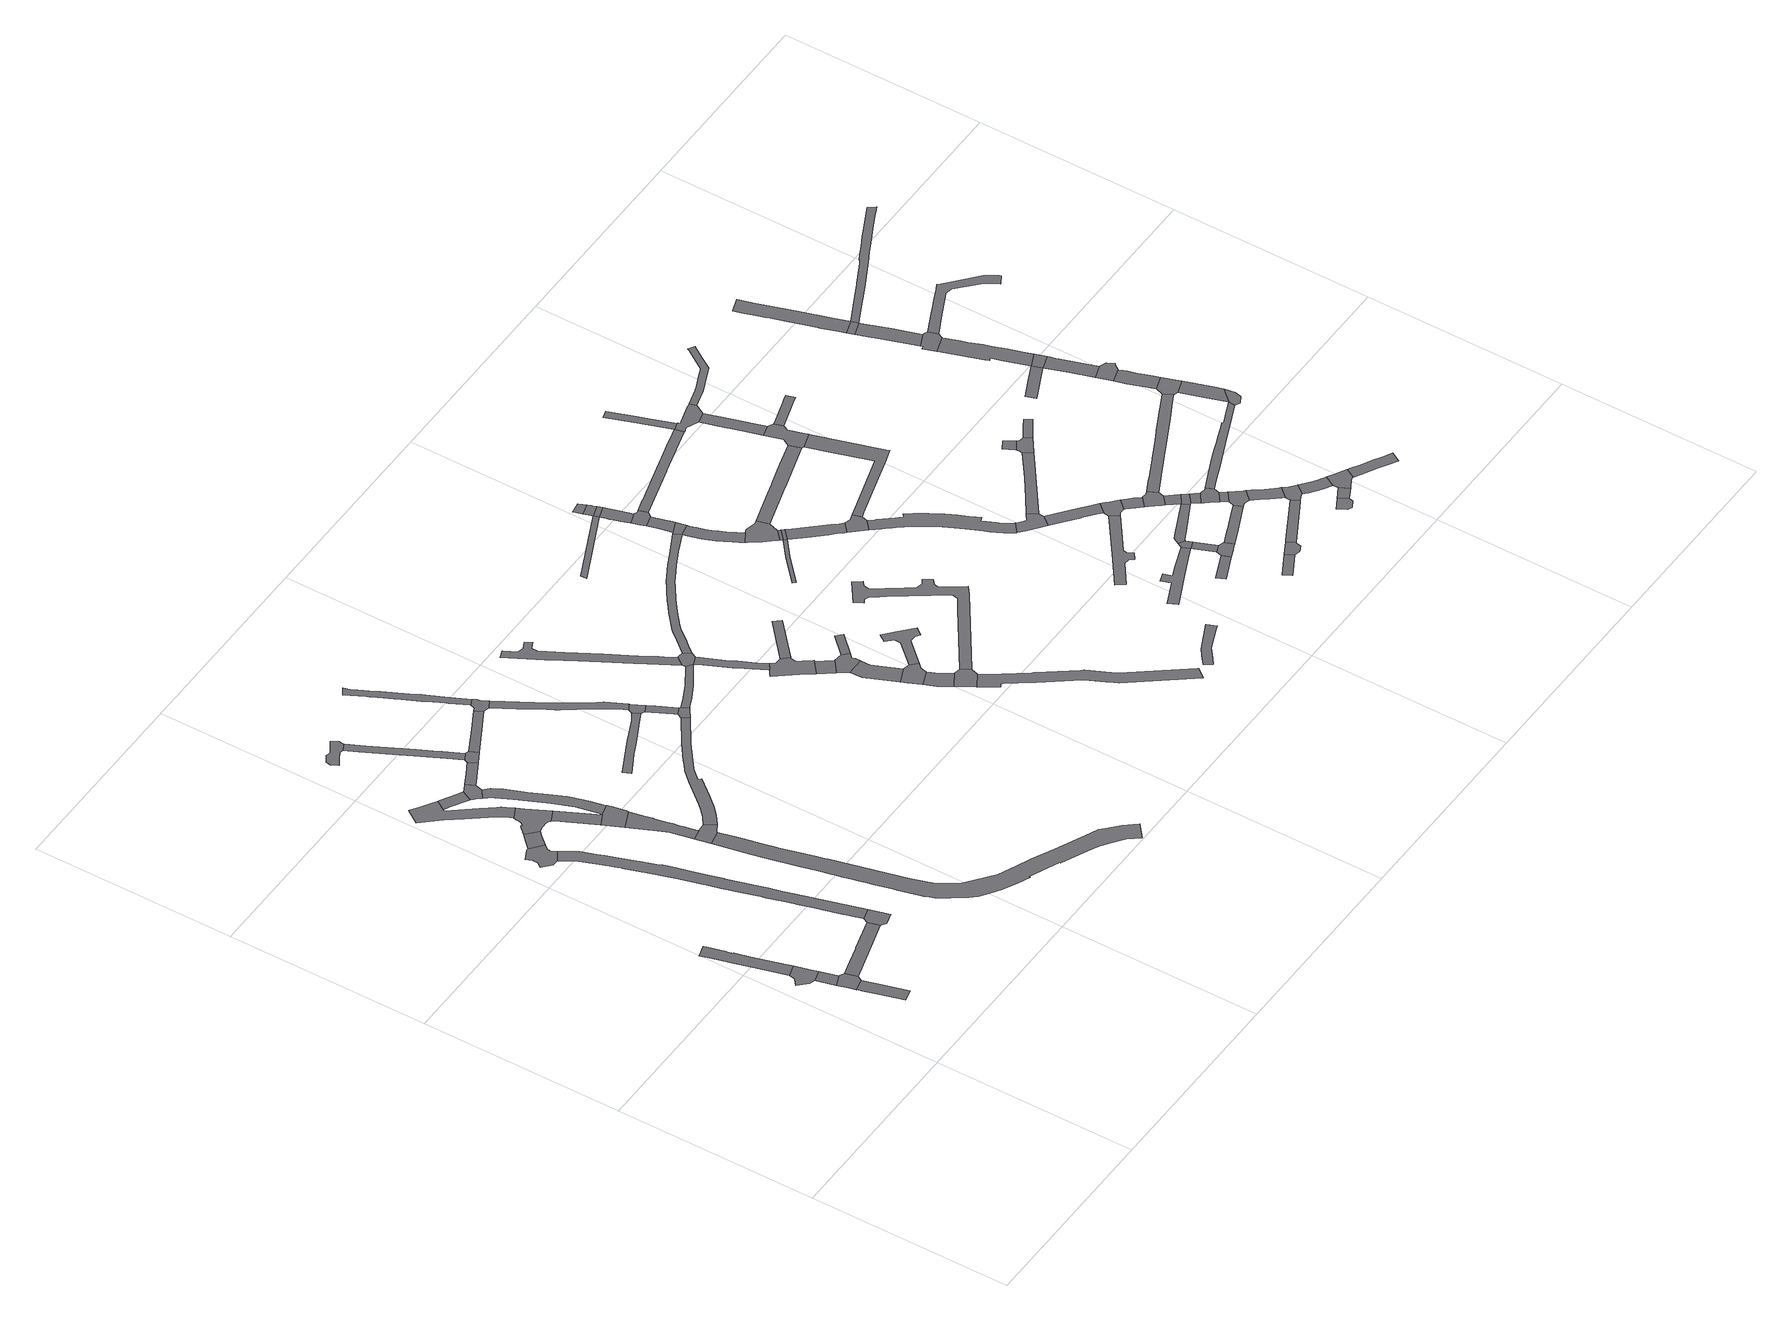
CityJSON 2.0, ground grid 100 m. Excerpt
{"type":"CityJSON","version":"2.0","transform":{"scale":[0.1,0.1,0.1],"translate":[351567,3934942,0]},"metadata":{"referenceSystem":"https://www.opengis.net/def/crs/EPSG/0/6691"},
"CityObjects":{
"road1":{"type":"Road","geometry":[{"type":"MultiSurface","lod":"1","boundaries":[[[0,1,2,3,4,5,6,7,8,9]]]}]},
"road2":{"type":"Road","attributes":{"RoadStructureAttribute.sectionType":"1"},"geometry":[{"type":"MultiSurface","lod":"1","boundaries":[[[10,11,12,13,14,15,16,17,18]]]}]},
"road3":{"type":"Road","attributes":{"RoadStructureAttribute.sectionType":"1"},"geometry":[{"type":"MultiSurface","lod":"1","boundaries":[[[3,19,20,4]]]}]},
"road4":{"type":"Road","attributes":{"RoadStructureAttribute.sectionType":"1"},"geometry":[{"type":"MultiSurface","lod":"1","boundaries":[[[8,21,22,23,24,25,26,27,28,29,30,31,32,33,34,35,36,37,9]]]}]},
"road5":{"type":"Road","geometry":[{"type":"MultiSurface","lod":"1","boundaries":[[[12,38,39,20,19,40,41,13]]]}]},
"road6":{"type":"Road","attributes":{"RoadStructureAttribute.sectionType":"1"},"geometry":[{"type":"MultiSurface","lod":"1","boundaries":[[[42,43,44,45,46,39,38,47,48,49,50]]]}]},
"road7":{"type":"Road","geometry":[{"type":"MultiSurface","lod":"1","boundaries":[[[51,52,53,54,55,56,57,58,59,60,61,62,63]]]}]},
"road8":{"type":"Road","attributes":{"RoadStructureAttribute.sectionType":"1"},"geometry":[{"type":"MultiSurface","lod":"1","boundaries":[[[64,65,66,67,68,69,70,71,72,73,74,75,76,77,78,79,80,81,82,83,84,85,86,87,88,89,90,91,92,93,94,95,96,97,98,99,100,101,102,103,104,105,106,107,108,109,110,111,112,113,114,115,116,117,118,51,63]]]}]},
"road9":{"type":"Road","geometry":[{"type":"MultiSurface","lod":"1","boundaries":[[[49,119,120,98,97,50]]]}]},
"road10":{"type":"Road","attributes":{"RoadStructureAttribute.sectionType":"7"},"geometry":[{"type":"MultiSurface","lod":"1","boundaries":[[[121,122,56,55,123,124]]]}]},
"road11":{"type":"Road","attributes":{"RoadStructureAttribute.sectionType":"1"},"geometry":[{"type":"MultiSurface","lod":"1","boundaries":[[[125,126,127,128,129,130,131,132,133,134,135,136,137,138,139,140,141,142,143,144,145]]]}]},
"road12":{"type":"Road","geometry":[{"type":"MultiSurface","lod":"1","boundaries":[[[144,146,147,148,149,150,151,152,153,121,124,154,155,156,157,158,159,160,161,145]]]}]},
"road13":{"type":"Road","geometry":[{"type":"MultiSurface","lod":"1","boundaries":[[[162,163,164,132,131,165,166]]]}]},
"road14":{"type":"Road","attributes":{"RoadStructureAttribute.sectionType":"1"},"geometry":[{"type":"MultiSurface","lod":"1","boundaries":[[[167,160,159,168,169,170,171]]]}]},
"road15":{"type":"Road","geometry":[{"type":"MultiSurface","lod":"1","boundaries":[[[172,173,174,162,166,175,176,177,178]]]}]},
"road16":{"type":"Road","attributes":{"RoadStructureAttribute.sectionType":"1"},"geometry":[{"type":"MultiSurface","lod":"1","boundaries":[[[179,180,181,182,183,184,185,186,187,188,189,190,191,192,193,194,195,196,197,198]]]}]},
"road17":{"type":"Road","geometry":[{"type":"MultiSurface","lod":"1","boundaries":[[[199,200,201,171,170,194,193]]]}]},
"road18":{"type":"Road","attributes":{"RoadStructureAttribute.sectionType":"1"},"geometry":[{"type":"MultiSurface","lod":"1","boundaries":[[[177,202,203,204,205,206,207,208,171,201,209,210,211,212,213,214,215,216,217,218,219,178]]]}]},
"road19":{"type":"Road","geometry":[{"type":"MultiSurface","lod":"1","boundaries":[[[220,221,222,223,224,225,179,198]]]}]},
"road20":{"type":"Road","geometry":[{"type":"MultiSurface","lod":"1","boundaries":[[[226,227,228,229,230,231,232,233,234,235,236,237,238,239]]]}]},
"road21":{"type":"Road","attributes":{"RoadStructureAttribute.sectionType":"1"},"geometry":[{"type":"MultiSurface","lod":"1","boundaries":[[[240,173,172,241,242,243]]]}]},
"road22":{"type":"Road","attributes":{"RoadStructureAttribute.sectionType":"1"},"geometry":[{"type":"MultiSurface","lod":"1","boundaries":[[[244,245,246,247,248,249,239,238,250,251,252,253,254,255]]]}]},
"road23":{"type":"Road","geometry":[{"type":"MultiSurface","lod":"1","boundaries":[[[254,243,242,256,257,255]]]}]},
"road24":{"type":"Road","attributes":{"RoadStructureAttribute.sectionType":"1"},"geometry":[{"type":"MultiSurface","lod":"1","boundaries":[[[258,259,260,261,262,263,264,265,266,267,268,269,270,271,272,273,274,275,276,277,278,279,280,281,282,283,284,285,286,287,288,289,290,291,292,293,294,295,296,297,298,299,300,301,302,303,304,305,306,307,308,309,310,311,312,313,314,315,316,317,318,319,320,321,322,323,324,222,221]]]}]},
"road25":{"type":"Road","attributes":{"RoadStructureAttribute.sectionType":"1"},"geometry":[{"type":"MultiSurface","lod":"1","boundaries":[[[325,326,327,328,329,257,256]]]}]},
"road26":{"type":"Road","attributes":{"RoadStructureAttribute.sectionType":"1"},"geometry":[{"type":"MultiSurface","lod":"1","boundaries":[[[330,331,332,333,334,335,336,337,338,225,224,339,340,341,342,343,344,345,346,347,348,349]]]}]},
"road27":{"type":"Road","attributes":{"RoadStructureAttribute.sectionType":"1"},"geometry":[{"type":"MultiSurface","lod":"1","boundaries":[[[350,351,352,353,354,355,356,357,358,359,360,361,362]]]}]},
"road28":{"type":"Road","attributes":{"RoadStructureAttribute.sectionType":"1"},"geometry":[{"type":"MultiSurface","lod":"1","boundaries":[[[363,364,365,366,367,368,369,370,371,372,373,374,375,376,377,378,379,380,381,382,383,384,385,386,387]]]}]},
"road29":{"type":"Road","geometry":[{"type":"MultiSurface","lod":"1","boundaries":[[[388,389,390,376,375,391,327,326,392,393]]]}]},
"road30":{"type":"Road","attributes":{"RoadStructureAttribute.sectionType":"1"},"geometry":[{"type":"MultiSurface","lod":"1","boundaries":[[[392,394,395,396,397,398,399,400,401,402,403,404,405,406,407,408,409,410,411,412,413,414,415,416,417,418,419,393]]]}]},
"road31":{"type":"Road","geometry":[{"type":"MultiSurface","lod":"1","boundaries":[[[361,420,421,422,423,411,410,424,362]]]}]},
"road32":{"type":"Road","attributes":{"RoadStructureAttribute.sectionType":"1"},"geometry":[{"type":"MultiSurface","lod":"1","boundaries":[[[425,426,427,428,421,420]]]}]},
"road33":{"type":"Road","geometry":[{"type":"MultiSurface","lod":"1","boundaries":[[[348,429,430,431,427,426,349]]]}]},
"road34":{"type":"Road","attributes":{"RoadStructureAttribute.sectionType":"1"},"geometry":[{"type":"MultiSurface","lod":"1","boundaries":[[[432,433,434,435,436,431,430,437,438,439,440]]]}]},
"road35":{"type":"Road","geometry":[{"type":"MultiSurface","lod":"1","boundaries":[[[441,442,443,444,445,446,447,448,449,450,451,452,453,454,455,456,457,458,459,460,461,462,463]]]}]},
"road36":{"type":"Road","geometry":[{"type":"MultiSurface","lod":"1","boundaries":[[[464,465,466,467,441,463,432,440]]]}]},
"road37":{"type":"Road","attributes":{"RoadStructureAttribute.sectionType":"1"},"geometry":[{"type":"MultiSurface","lod":"1","boundaries":[[[468,469,470,471,472,473,474,475,476,477,464,440]]]}]},
"road38":{"type":"Road","geometry":[{"type":"MultiSurface","lod":"1","boundaries":[[[478,479,480,481,482,483,484,485,486,474,473,487,488,489,490]]]}]},
"road39":{"type":"Road","attributes":{"RoadStructureAttribute.sectionType":"1"},"geometry":[{"type":"MultiSurface","lod":"1","boundaries":[[[478,490,491,492]]]}]},
"road40":{"type":"Road","attributes":{"RoadStructureAttribute.sectionType":"1"},"geometry":[{"type":"MultiSurface","lod":"1","boundaries":[[[493,494,495,496,497,498,499,500]]]}]},
"road41":{"type":"Road","geometry":[{"type":"MultiSurface","lod":"1","boundaries":[[[491,497,496,501,502,503,504,492]]]}]},
"road42":{"type":"Road","geometry":[{"type":"MultiSurface","lod":"1","boundaries":[[[505,506,507,508,509,510,493,500]]]}]},
"road43":{"type":"Road","attributes":{"RoadStructureAttribute.sectionType":"1"},"geometry":[{"type":"MultiSurface","lod":"1","boundaries":[[[511,512,513,514,515,516,517,507,506]]]}]},
"road44":{"type":"Road","geometry":[{"type":"MultiSurface","lod":"1","boundaries":[[[515,514,518,519,520,521]]]}]},
"road45":{"type":"Road","attributes":{"RoadStructureAttribute.sectionType":"1"},"geometry":[{"type":"MultiSurface","lod":"1","boundaries":[[[484,522,523,485]]]}]},
"road46":{"type":"Road","geometry":[{"type":"MultiSurface","lod":"1","boundaries":[[[503,524,525,504]]]}]},
"road47":{"type":"Road","attributes":{"RoadStructureAttribute.sectionType":"1"},"geometry":[{"type":"MultiSurface","lod":"1","boundaries":[[[509,526,527,528,529,530,531,532,533,534,510]]]}]},
"road48":{"type":"Road","attributes":{"RoadStructureAttribute.sectionType":"1"},"geometry":[{"type":"MultiSurface","lod":"1","boundaries":[[[518,535,536,537,538,539,540,541,542,543,544,545,546,547,548,549,550,551,552,553,554,555,556,557,558,559,560,561,562,563,519]]]}]},
"road49":{"type":"Road","attributes":{"RoadStructureAttribute.sectionType":"1"},"geometry":[{"type":"MultiSurface","lod":"1","boundaries":[[[465,564,565,566,567,568,569,570,571,572,573,574,575,576,577,578,579,580,581,582,583,584,585,586,587,588,589,590,591,592,593,594,595,596,597,598,599,576,600,601,602,603,604,605,606,607,608,609,610,611,612,613,466]]]}]},
"road50":{"type":"Road","attributes":{"RoadStructureAttribute.sectionType":"1"},"geometry":[{"type":"MultiSurface","lod":"1","boundaries":[[[614,615,616,617]]]}]},
"road51":{"type":"Road","geometry":[{"type":"MultiSurface","lod":"1","boundaries":[[[520,618,619,620,621,622,623,624,625,626,627,628,629,630,631,632,633,634,635,636,637,638,639,640,641,642,521]]]}]},
"road52":{"type":"Road","attributes":{"RoadStructureAttribute.sectionType":"1"},"geometry":[{"type":"MultiSurface","lod":"1","boundaries":[[[643,644,645,646,647,648]]]}]},
"road53":{"type":"Road","attributes":{"RoadStructureAttribute.sectionType":"1"},"geometry":[{"type":"MultiSurface","lod":"1","boundaries":[[[649,650,651,652,653,654,655,656,657]]]}]},
"road54":{"type":"Road","geometry":[{"type":"MultiSurface","lod":"1","boundaries":[[[658,600,576,599,659]]]}]},
"road55":{"type":"Road","geometry":[{"type":"MultiSurface","lod":"1","boundaries":[[[660,661,662,663,664]]]}]},
"road56":{"type":"Road","attributes":{"RoadStructureAttribute.sectionType":"1"},"geometry":[{"type":"MultiSurface","lod":"1","boundaries":[[[663,665,614,666,667,668,669,664]]]}]},
"road57":{"type":"Road","geometry":[{"type":"MultiSurface","lod":"1","boundaries":[[[670,666,614,617]]]}]},
"road58":{"type":"Road","attributes":{"RoadStructureAttribute.sectionType":"1"},"geometry":[{"type":"MultiSurface","lod":"1","boundaries":[[[671,672,673,674,675,676,677,678,658,659]]]}]},
"road59":{"type":"Road","attributes":{"RoadStructureAttribute.sectionType":"1"},"geometry":[{"type":"MultiSurface","lod":"1","boundaries":[[[679,680,681,682,683,684,685,686,687,688,689,690,691,670,617]]]}]},
"road60":{"type":"Road","geometry":[{"type":"MultiSurface","lod":"1","boundaries":[[[692,686,685,693,675,674,694,695]]]}]},
"road61":{"type":"Road","geometry":[{"type":"MultiSurface","lod":"1","boundaries":[[[696,697,698,590,589,699,700,701,702,703,704,705,706,707]]]}]},
"road62":{"type":"Road","attributes":{"RoadStructureAttribute.sectionType":"1"},"geometry":[{"type":"MultiSurface","lod":"1","boundaries":[[[705,648,708,706]]]}]},
"road63":{"type":"Road","geometry":[{"type":"MultiSurface","lod":"1","boundaries":[[[709,708,648,647,710]]]}]},
"road64":{"type":"Road","attributes":{"RoadStructureAttribute.sectionType":"1"},"geometry":[{"type":"MultiSurface","lod":"1","boundaries":[[[711,712,713,714,715,716,717,718,719,720,709,710]]]}]},
"road65":{"type":"Road","geometry":[{"type":"MultiSurface","lod":"1","boundaries":[[[721,722,717,716,723,724,725]]]}]},
"road66":{"type":"Road","geometry":[{"type":"MultiSurface","lod":"1","boundaries":[[[726,727,728,729,730,731,732,733,734,735,736]]]}]},
"road67":{"type":"Road","attributes":{"RoadStructureAttribute.sectionType":"1"},"geometry":[{"type":"MultiSurface","lod":"1","boundaries":[[[737,738,739,740,741,742,743,744,745,695,694,746,747,748,749,750]]]}]},
"road68":{"type":"Road","attributes":{"RoadStructureAttribute.sectionType":"1"},"geometry":[{"type":"MultiSurface","lod":"1","boundaries":[[[751,752,753,754,755,756,757,758,759,760,761,762,763,764,765,766,767,768,769,770,771,724,723,772,773,774,775,776,777,778,779,780,781,782,783,784,785,786,787,788,789]]]}]},
"road69":{"type":"Road","attributes":{"RoadStructureAttribute.sectionType":"1"},"geometry":[{"type":"MultiSurface","lod":"1","boundaries":[[[790,791,792,793,794,795,796,797,798,696,707]]]}]},
"road70":{"type":"Road","attributes":{"RoadStructureAttribute.sectionType":"1"},"geometry":[{"type":"MultiSurface","lod":"1","boundaries":[[[799,800,801,802,803,804,805,806,807,808,809,810,811,812,813]]]}]},
"road71":{"type":"Road","geometry":[{"type":"MultiSurface","lod":"1","boundaries":[[[814,815,816,817]]]}]},
"road72":{"type":"Road","geometry":[{"type":"MultiSurface","lod":"1","boundaries":[[[818,819,820,789,788,821,822,823,824,825,826,827,828]]]}]},
"road73":{"type":"Road","geometry":[{"type":"MultiSurface","lod":"1","boundaries":[[[726,736,829,830,831]]]}]},
"road74":{"type":"Road","attributes":{"RoadStructureAttribute.sectionType":"1"},"geometry":[{"type":"MultiSurface","lod":"1","boundaries":[[[832,833,834,835]]]}]},
"road75":{"type":"Road","attributes":{"RoadStructureAttribute.sectionType":"1"},"geometry":[{"type":"MultiSurface","lod":"1","boundaries":[[[836,837,838,829,839]]]}]},
"road76":{"type":"Road","geometry":[{"type":"MultiSurface","lod":"1","boundaries":[[[840,841,837,836,817,816,842,843,844]]]}]},
"road77":{"type":"Road","attributes":{"RoadStructureAttribute.sectionType":"1"},"geometry":[{"type":"MultiSurface","lod":"1","boundaries":[[[845,846,847,848,849,850,851,852,853,854,855,856,857,721,725]]]}]},
"road78":{"type":"Road","attributes":{"RoadStructureAttribute.sectionType":"1"},"geometry":[{"type":"MultiSurface","lod":"1","boundaries":[[[858,859,860,827,826,861,862,863,864,865,866]]]}]},
"road79":{"type":"Road","attributes":{"RoadStructureAttribute.sectionType":"1"},"geometry":[{"type":"MultiSurface","lod":"1","boundaries":[[[867,868,869,870,871,872,750]]]}]},
"road80":{"type":"Road","geometry":[{"type":"MultiSurface","lod":"1","boundaries":[[[832,835,873,874,875,876,877]]]}]},
"road81":{"type":"Road","attributes":{"RoadStructureAttribute.sectionType":"1"},"geometry":[{"type":"MultiSurface","lod":"1","boundaries":[[[830,878,879,880,881,882,883,831]]]}]},
"road82":{"type":"Road","geometry":[{"type":"MultiSurface","lod":"1","boundaries":[[[812,884,885,886,887,888,889,890,866,865,813]]]}]},
"road83":{"type":"Road","geometry":[{"type":"MultiSurface","lod":"1","boundaries":[[[749,891,892,893,894,895,896,897,898,899,900,901,902,903,904,867,750]]]}]},
"road84":{"type":"Road","geometry":[{"type":"MultiSurface","lod":"1","boundaries":[[[905,906,907,908,794,793,909,852,851,910,911,912,913,914,915]]]}]},
"road85":{"type":"Road","attributes":{"RoadStructureAttribute.sectionType":"1"},"geometry":[{"type":"MultiSurface","lod":"1","boundaries":[[[894,916,917,907,906,918,895]]]}]},
"road86":{"type":"Road","attributes":{"RoadStructureAttribute.sectionType":"1"},"geometry":[{"type":"MultiSurface","lod":"1","boundaries":[[[919,920,921,922,923,924,925,926,927,928,929,840,844]]]}]},
"road87":{"type":"Road","attributes":{"RoadStructureAttribute.sectionType":"1"},"geometry":[{"type":"MultiSurface","lod":"1","boundaries":[[[930,931,932,933,934,818,828]]]}]},
"road88":{"type":"Road","attributes":{"RoadStructureAttribute.sectionType":"1"},"geometry":[{"type":"MultiSurface","lod":"1","boundaries":[[[935,936,937,886,885,938,939,940,941]]]}]},
"road89":{"type":"Road","geometry":[{"type":"MultiSurface","lod":"1","boundaries":[[[942,943,944,941,940,945,946,947,948,949,950]]]}]},
"road90":{"type":"Road","attributes":{"RoadStructureAttribute.sectionType":"1"},"geometry":[{"type":"MultiSurface","lod":"1","boundaries":[[[949,951,952,953,881,954,950]]]}]},
"road91":{"type":"Road","attributes":{"RoadStructureAttribute.sectionType":"1"},"geometry":[{"type":"MultiSurface","lod":"1","boundaries":[[[876,955,956,957,958,959,877]]]}]},
"road92":{"type":"Road","geometry":[{"type":"MultiSurface","lod":"1","boundaries":[[[880,960,961,962,954,881]]]}]},
"road93":{"type":"Road","attributes":{"RoadStructureAttribute.sectionType":"1"},"geometry":[{"type":"MultiSurface","lod":"1","boundaries":[[[960,963,964,965,966,961]]]}]},
"road94":{"type":"Road","geometry":[{"type":"MultiSurface","lod":"1","boundaries":[[[964,967,968,969,970,971,972,973,974,975,976,965]]]}]},
"road95":{"type":"Road","attributes":{"RoadStructureAttribute.sectionType":"1"},"geometry":[{"type":"MultiSurface","lod":"1","boundaries":[[[914,977,978,979,980,981,982,915]]]}]},
"road96":{"type":"Road","attributes":{"RoadStructureAttribute.sectionType":"1"},"geometry":[{"type":"MultiSurface","lod":"1","boundaries":[[[983,984,985,972,971]]]}]},
"road97":{"type":"Road","geometry":[{"type":"MultiSurface","lod":"1","boundaries":[[[986,985,984,987,924,923,988,989,990]]]}]},
"road98":{"type":"Road","attributes":{"RoadStructureAttribute.sectionType":"1"},"geometry":[{"type":"MultiSurface","lod":"1","boundaries":[[[991,992,993,994]]]}]},
"road99":{"type":"Road","attributes":{"RoadStructureAttribute.sectionType":"1"},"geometry":[{"type":"MultiSurface","lod":"1","boundaries":[[[989,995,996,997,998,999,1000,1001,1002,1003,1004,990]]]}]},
"road100":{"type":"Road","geometry":[{"type":"MultiSurface","lod":"1","boundaries":[[[993,1005,931,930,1006,1007,1008,994]]]}]},
"road101":{"type":"Road","attributes":{"RoadStructureAttribute.sectionType":"1"},"geometry":[{"type":"MultiSurface","lod":"1","boundaries":[[[1009,1010,1011,1012,1013,1014,1015,898,897,1016,1017,1018,1019,1020,1021,1022,1023,1024,1025]]]}]},
"road102":{"type":"Road","geometry":[{"type":"MultiSurface","lod":"1","boundaries":[[[1026,1027,1028,1029,1030,1031,1032]]]}]},
"road103":{"type":"Road","geometry":[{"type":"MultiSurface","lod":"1","boundaries":[[[1033,1034,1000,999,957,956,1035,1036]]]}]},
"road104":{"type":"Road","attributes":{"RoadStructureAttribute.sectionType":"1"},"geometry":[{"type":"MultiSurface","lod":"1","boundaries":[[[1037,1038,1029,1028,1039,1040]]]}]},
"road105":{"type":"Road","attributes":{"RoadStructureAttribute.sectionType":"1"},"geometry":[{"type":"MultiSurface","lod":"1","boundaries":[[[1006,1041,1042,1043,1044,1007]]]}]},
"road106":{"type":"Road","attributes":{"RoadStructureAttribute.sectionType":"1"},"geometry":[{"type":"MultiSurface","lod":"1","boundaries":[[[1045,1046,1047,1048,1049,1050,1051,1052,1053,1054,1055,1056,1057,1058,1033,1036]]]}]},
"road107":{"type":"Road","attributes":{"RoadStructureAttribute.sectionType":"1"},"geometry":[{"type":"MultiSurface","lod":"1","boundaries":[[[1059,1060,1061,1062,1063,1064,1065,1066,1067,1068,1069,1070,1071,943,942,1072,1073,1074,1075,1076,1077,1078,1079,1080,1081,1082]]]}]},
"road108":{"type":"Road","geometry":[{"type":"MultiSurface","lod":"1","boundaries":[[[1083,1084,1085,1086,1087,1088,1089,1090,1051,1050,1037,1040]]]}]},
"road109":{"type":"Road","attributes":{"RoadStructureAttribute.sectionType":"1"},"geometry":[{"type":"MultiSurface","lod":"1","boundaries":[[[1091,1092,1093,1094,1095,1096,1097,1098,1099,1100,1101,974,973,1102,1103,1104,1105,1106,1107,1108,1109]]]}]},
"road110":{"type":"Road","attributes":{"RoadStructureAttribute.sectionType":"1"},"geometry":[{"type":"MultiSurface","lod":"1","boundaries":[[[1110,1111,1112,1113,1114,1088,1087,1115,1116,1117,1118,1119,1120]]]}]},
"road111":{"type":"Road","attributes":{"RoadStructureAttribute.sectionType":"1"},"geometry":[{"type":"MultiSurface","lod":"1","boundaries":[[[1121,1122,1123,1124,1125]]]}]},
"road112":{"type":"Road","attributes":{"RoadStructureAttribute.sectionType":"1"},"geometry":[{"type":"MultiSurface","lod":"1","boundaries":[[[1126,1127,1128,1129,1130,1131,1132,1133,1134,1135,1136,1137,1138,1139,1140,1141,1142,1143,1144]]]}]},
"road113":{"type":"Road","geometry":[{"type":"MultiSurface","lod":"1","boundaries":[[[1139,1138,1145,1146]]]}]},
"road114":{"type":"Road","attributes":{"RoadStructureAttribute.sectionType":"1"},"geometry":[{"type":"MultiSurface","lod":"1","boundaries":[[[1147,1148,1149,1150,1151,1146,1145,1152,1153,1154,1155,1156]]]}]},
"road115":{"type":"Road","attributes":{"RoadStructureAttribute.sectionType":"1"},"geometry":[{"type":"MultiSurface","lod":"1","boundaries":[[[1157,1158,1159,1160,1161,1162,1163,1121,1164,1165,1166,1167,1168,1169,1170,1171,1172,1173,1174,1175]]]}]},
"road116":{"type":"Road","geometry":[{"type":"MultiSurface","lod":"1","boundaries":[[[1155,1176,1177,1157,1175,1178,1179,1180,1181,1156]]]}]},
"road117":{"type":"Road","geometry":[{"type":"MultiSurface","lod":"1","boundaries":[[[1182,1164,1121,1125]]]}]},
"road118":{"type":"Road","attributes":{"RoadStructureAttribute.sectionType":"1"},"geometry":[{"type":"MultiSurface","lod":"1","boundaries":[[[1183,1184,1185,1186,1182,1125,1187,1188,1189]]]}]},
"road119":{"type":"Road","geometry":[{"type":"MultiSurface","lod":"1","boundaries":[[[1081,1190,1191,1192,1193,1194,1195,1196,1082]]]}]},
"road120":{"type":"Road","attributes":{"RoadStructureAttribute.sectionType":"1"},"geometry":[{"type":"MultiSurface","lod":"1","boundaries":[[[1194,1197,1198,1199,1200,1201,1202,1203,1204,1205,1206,1207,1195]]]}]},
"road121":{"type":"Road","attributes":{"RoadStructureAttribute.sectionType":"1"},"geometry":[{"type":"MultiSurface","lod":"1","boundaries":[[[1208,1209,1192,1191,1210,1211,1109]]]}]},
"road122":{"type":"Road","geometry":[{"type":"MultiSurface","lod":"1","boundaries":[[[1108,1212,1213,1214,1208,1109]]]}]},
"road123":{"type":"Road","geometry":[{"type":"MultiSurface","lod":"1","boundaries":[[[1189,1188,1215,1203,1202,1216,1217,1218]]]}]},
"road124":{"type":"Road","attributes":{"RoadStructureAttribute.sectionType":"1"},"geometry":[{"type":"MultiSurface","lod":"1","boundaries":[[[1219,1220,1221,1222,1223,1224,1225,1226,1227,1228,1229,1230,1231,1232,1233,1234,1235,1236,1237,1238,1239,1180,1179]]]}]},
"road125":{"type":"Road","attributes":{"RoadStructureAttribute.sectionType":"1"},"geometry":[{"type":"MultiSurface","lod":"1","boundaries":[[[1146,1240,1241,1242,1243,1244,1245,1246,1247,1248,1249,1250,1251,1252,1253,1254,1255,1256,1257,1258,1259,1260,1261,1262,1263,1264,1265,1266,1267,1268,1269,1139]]]}]}
},
"vertices":[
[104,802,0],[71,776,0],[114,732,0],[142,723,0],[199,739,0],[186,784,0],[184,792,0],[179,811,0],[168,848,0],[110,832,0],
[270,491,0],[252,554,0],[252,555,0],[193,539,0],[194,538,0],[200,515,0],[218,451,0],[254,326,0],[311,341,0],
[168,628,0],[223,652,0],
[162,869,0],[158,884,0],[127,996,0],[123,1007,0],[112,1047,0],[100,1093,0],[95,1110,0],[94,1111,0],[86,1139,0],[85,1146,0],[63,1230,0],[59,1243,0],[1,1227,0],[12,1191,0],[36,1102,0],[38,1094,0],[66,990,0],
[266,579,0],[249,638,0],[184,572,0],[189,555,0],
[532,717,0],[407,682,0],[402,680,0],[322,658,0],[314,656,0],[431,625,0],[560,662,0],[582,668,0],[567,726,0],
[211,2094,0],[194,2119,0],[200,2131,0],[197,2137,0],[218,2160,0],[157,2208,0],[146,2209,0],[94,2183,0],[109,2153,0],[107,2124,0],[88,2102,0],[132,2064,0],[163,2062,0],
[175,2042,0],[202,2001,0],[210,1980,0],[238,1909,0],[243,1895,0],[253,1871,0],[260,1854,0],[266,1834,0],[276,1804,0],[277,1799,0],[304,1718,0],[306,1714,0],[312,1693,0],[349,1569,0],[383,1450,0],[384,1448,0],[384,1447,0],[389,1429,0],[393,1411,0],[404,1372,0],[429,1288,0],[450,1213,0],[454,1200,0],[458,1180,0],[485,1088,0],[494,1057,0],[498,1043,0],[520,965,0],[523,957,0],[528,937,0],[555,841,0],[557,835,0],[567,798,0],[580,752,0],[636,768,0],[546,1087,0],[531,1142,0],[516,1202,0],[499,1256,0],[482,1319,0],[462,1392,0],[461,1395,0],[444,1460,0],[420,1548,0],[403,1611,0],[388,1664,0],[377,1690,0],[357,1747,0],[339,1799,0],[330,1825,0],[322,1850,0],[300,1909,0],[288,1943,0],[263,2014,0],[249,2035,0],
[608,652,0],[664,668,0],
[222,2274,0],[191,2242,0],[254,2200,0],[275,2223,0],
[329,2411,0],[312,2446,0],[301,2460,0],[255,2521,0],[161,2638,0],[155,2645,0],[162,2649,0],[192,2698,0],[167,2714,0],[123,2740,0],[78,2772,0],[30,2703,0],[110,2615,0],[111,2613,0],[164,2543,0],[227,2459,0],[264,2410,0],[273,2395,0],[279,2381,0],[283,2365,0],[339,2392,0],
[281,2349,0],[280,2336,0],[276,2322,0],[266,2308,0],[259,2312,0],[244,2297,0],[242,2295,0],[225,2277,0],[291,2227,0],[306,2230,0],[314,2230,0],[327,2230,0],[343,2226,0],[353,2218,0],[411,2246,0],[356,2356,0],
[301,2635,0],[274,2651,0],[201,2693,0],[190,2635,0],[276,2584,0],
[473,2121,0],[364,2204,0],[408,2114,0],[452,2025,0],[508,2053,0],
[365,2613,0],[343,2655,0],[313,2639,0],[304,2557,0],[307,2554,0],[314,2545,0],[356,2577,0],
[650,1647,0],[649,1652,0],[649,1653,0],[648,1655,0],[635,1721,0],[632,1734,0],[630,1749,0],[628,1760,0],[626,1769,0],[622,1791,0],[609,1851,0],[609,1854,0],[608,1859,0],[601,1891,0],[585,1965,0],[496,1926,0],[537,1834,0],[539,1829,0],[575,1747,0],[598,1637,0],
[586,1983,0],[572,2047,0],[567,2067,0],
[343,2508,0],[346,2501,0],[370,2451,0],[373,2445,0],[449,2275,0],[486,2176,0],[510,2068,0],[563,2083,0],[549,2142,0],[543,2171,0],[519,2244,0],[477,2339,0],[449,2403,0],[448,2405,0],[444,2415,0],[409,2501,0],[384,2547,0],[366,2566,0],
[603,1612,0],[613,1560,0],[687,1575,0],[690,1581,0],[728,1603,0],[692,1651,0],
[268,3236,0],[274,3256,0],[252,3290,0],[193,3252,0],[182,3254,0],[170,3256,0],[135,3235,0],[136,3235,0],[129,3211,0],[150,3177,0],[183,3198,0],[216,3218,0],[235,3213,0],[271,3231,0],
[402,2686,0],[383,2622,0],[488,2679,0],[466,2720,0],
[461,2850,0],[455,2862,0],[411,2951,0],[384,3005,0],[382,3009,0],[313,3148,0],[267,3150,0],[346,2991,0],[348,2987,0],[438,2806,0],[472,2739,0],[507,2759,0],
[544,2709,0],[526,2753,0],
[650,1377,0],[661,1326,0],[703,1153,0],[712,1122,0],[722,1075,0],[735,1024,0],[741,996,0],[747,972,0],[752,951,0],[759,922,0],[765,897,0],[774,866,0],[783,825,0],[798,764,0],[803,744,0],[809,721,0],[812,702,0],[827,643,0],[832,623,0],[838,606,0],[846,585,0],[856,562,0],[890,505,0],[937,441,0],[965,410,0],[1004,379,0],[1056,345,0],[1128,310,0],[1153,298,0],[1184,283,0],[1188,291,0],[1332,226,0],[1331,221,0],[1442,172,0],[1474,157,0],[1511,135,0],[1519,130,0],[1553,107,0],[1609,63,0],[1653,9,0],[1719,64,0],[1671,123,0],[1616,172,0],[1594,195,0],[1533,223,0],[1393,289,0],[1283,341,0],[1213,372,0],[1126,411,0],[1006,506,0],[988,521,0],[956,570,0],[932,607,0],[919,643,0],[895,722,0],[806,1083,0],[804,1090,0],[793,1134,0],[772,1211,0],[751,1292,0],[742,1332,0],[737,1353,0],[729,1389,0],[727,1396,0],[713,1463,0],[706,1491,0],[699,1520,0],
[620,2751,0],[769,2832,0],[749,2870,0],[648,2816,0],[607,2794,0],
[1065,2003,0],[981,1939,0],[962,1924,0],[932,1902,0],[885,1850,0],[811,1761,0],[790,1738,0],[766,1711,0],[735,1682,0],[773,1636,0],[809,1669,0],[856,1722,0],[930,1811,0],[915,1824,0],[959,1872,0],[986,1893,0],[1002,1905,0],[1088,1970,0],[1221,2058,0],[1199,2091,0],
[1070,2263,0],[1016,2238,0],[952,2209,0],[845,2156,0],[775,2121,0],[793,2085,0],[865,2123,0],[897,2141,0],[907,2146,0],[966,2172,0],[1056,2218,0],[1127,2252,0],[1109,2288,0],
[572,3308,0],[578,3296,0],[583,3285,0],[615,3218,0],[624,3200,0],[629,3190,0],[677,3092,0],[683,3080,0],[687,3072,0],[726,2994,0],[730,2986,0],[730,2985,0],[772,2899,0],[805,2915,0],[752,3025,0],[725,3082,0],[710,3116,0],[685,3164,0],[630,3275,0],[629,3277,0],[619,3297,0],[584,3365,0],[574,3384,0],[561,3423,0],[525,3401,0],
[819,2876,0],[816,2890,0],[815,2896,0],[766,2879,0],[800,2826,0],[836,2847,0],
[862,2718,0],[887,2676,0],[927,2607,0],[945,2577,0],[945,2575,0],[948,2571,0],[957,2558,0],[995,2504,0],[998,2500,0],[999,2499,0],[1043,2435,0],[1046,2430,0],[1061,2408,0],[1062,2407,0],[1086,2367,0],[1096,2350,0],[1116,2307,0],[1148,2327,0],[1123,2377,0],[1099,2425,0],[1094,2432,0],[1082,2449,0],[1038,2512,0],[1036,2514,0],[983,2596,0],[934,2680,0],
[1145,2244,0],[1180,2262,0],[1164,2294,0],[1149,2324,0],[1110,2292,0],
[1203,2130,0],[1210,2117,0],[1245,2134,0],[1199,2225,0],
[1256,2084,0],[1271,2094,0],[1250,2125,0],
[1476,2246,0],[1467,2240,0],[1465,2239,0],[1377,2184,0],[1307,2151,0],[1277,2098,0],[1326,2119,0],[1392,2154,0],[1507,2226,0],
[1506,2307,0],[1476,2358,0],[1464,2379,0],[1421,2457,0],[1401,2494,0],[1347,2590,0],[1265,2736,0],[1211,2840,0],[1211,2868,0],[1245,2885,0],[1225,2916,0],[1190,2898,0],[1161,2906,0],[1127,2966,0],[1088,2952,0],[1182,2781,0],[1192,2765,0],[1254,2654,0],[1304,2567,0],[1373,2444,0],[1376,2439,0],[1453,2303,0],[1475,2266,0],
[1549,2245,0],[1561,2268,0],[1538,2303,0],[1518,2305,0],
[1516,2207,0],[1580,2071,0],[1587,2058,0],[1621,1994,0],[1654,1930,0],[1655,1928,0],[1688,1952,0],[1662,2002,0],[1626,2077,0],[1610,2105,0],
[1804,1794,0],[1810,1799,0],[1808,1801,0],[1780,1839,0],[1763,1860,0],[1765,1890,0],[1771,1895,0],[1737,1926,0],[1707,1928,0],[1640,1918,0],[1624,1906,0],[1703,1804,0],[1744,1745,0],
[1795,1677,0],[1857,1723,0],
[1973,1445,0],[1929,1548,0],[1915,1581,0],[1915,1627,0],[1832,1628,0],[1834,1566,0],[1856,1516,0],[1899,1414,0],
[1915,1656,0],[1907,1668,0],[1930,1691,0],[1901,1719,0],
[1912,1383,0],[1938,1322,0],[2012,1353,0],[2021,1387,0],[2041,1407,0],[2008,1437,0],
[1945,1305,0],[1963,1263,0],[1979,1238,0],[2001,1202,0],[2069,1244,0],[2046,1281,0],[2034,1300,0],
[2053,1117,0],[2121,1159,0],[2132,1196,0],[2104,1238,0],
[1944,2051,0],[1915,2082,0],
[2014,1778,0],[1985,1806,0],
[2138,1512,0],[2172,1512,0],[2192,1497,0],[2221,1534,0],[2157,1592,0],[2099,1644,0],[2072,1607,0],[2106,1575,0],[2105,1543,0],
[2087,1062,0],[2088,1060,0],[2090,1057,0],[2108,1030,0],[2125,1042,0],[2131,1033,0],[2208,928,0],[2216,917,0],[2337,756,0],[2341,751,0],[2383,663,0],[2389,652,0],[2407,613,0],[2630,324,0],[2669,372,0],[2666,374,0],[2459,645,0],[2456,650,0],[2442,678,0],[2392,783,0],[2385,792,0],[2384,794,0],[2264,953,0],[2261,957,0],[2256,963,0],[2180,1068,0],[2163,1091,0],[2157,1101,0],[2156,1102,0],
[1593,2308,0],[1610,2328,0],[1623,2344,0],[1661,2390,0],[1677,2405,0],[1742,2460,0],[1804,2507,0],[1864,2550,0],[1891,2569,0],[1945,2598,0],[1982,2619,0],[2057,2657,0],[2157,2701,0],[2160,2687,0],[2168,2658,0],[2168,2657,0],[2181,2616,0],[2191,2588,0],[2192,2585,0],[2204,2556,0],[2210,2545,0],[2219,2526,0],[2235,2493,0],[2251,2466,0],[2259,2454,0],[2263,2447,0],[2312,2477,0],[2294,2512,0],[2288,2521,0],[2272,2553,0],[2259,2582,0],[2247,2610,0],[2237,2638,0],[2227,2674,0],[2218,2702,0],[2216,2715,0],[2139,2738,0],[2042,2690,0],[2024,2681,0],[1965,2652,0],[1871,2600,0],[1846,2582,0],[1822,2565,0],[1782,2537,0],[1746,2509,0],[1719,2489,0],[1634,2416,0],[1630,2411,0],[1594,2368,0],[1541,2306,0],
[2045,3088,0],[1703,2932,0],[1704,2903,0],[2053,3062,0],
[2441,1405,0],[2515,1454,0],[2558,1486,0],[2483,1593,0],[2488,1618,0],[2511,1636,0],[2484,1677,0],[2460,1662,0],[2431,1667,0],[2399,1712,0],[2352,1779,0],[2325,1819,0],[2310,1840,0],[2316,1869,0],[2336,1886,0],[2307,1925,0],[2202,1851,0],[2226,1810,0],[2245,1821,0],[2269,1812,0],[2294,1776,0],[2311,1751,0],[2476,1514,0],[2470,1485,0],[2413,1447,0],
[2286,2251,0],[2162,2139,0],[2174,2125,0],[2296,2237,0],[2377,2303,0],[2366,2317,0],
[2753,354,0],[2805,393,0],[2915,439,0],[2935,447,0],[2915,493,0],[2777,429,0],[2746,405,0],[2699,368,0],[2723,331,0],
[2147,2741,0],[2204,2765,0],
[2070,3185,0],[2018,3176,0],[2019,3173,0],[2031,3134,0],[2087,3148,0],
[2039,3108,0],[2102,3106,0],[2096,3126,0],[2094,3133,0],[2093,3136,0],
[2111,3081,0],
[2200,2782,0],[2192,2817,0],[2179,2865,0],[2176,2876,0],[2118,2859,0],[2124,2838,0],[2135,2800,0],[2142,2767,0],
[2063,3031,0],[2067,3017,0],[2069,3012,0],[2079,2980,0],[2081,2971,0],[2082,2970,0],[2096,2929,0],[2152,2948,0],[2133,3009,0],[2123,3040,0],[2123,3043,0],[2122,3044,0],[2120,3052,0],
[2166,2940,0],[2109,2888,0],[2193,2899,0],[2180,2944,0],
[2400,2477,0],[2385,2472,0],[2334,2485,0],[2268,2439,0],[2298,2398,0],[2307,2386,0],[2332,2357,0],[2352,2332,0],[2355,2329,0],[2356,2328,0],[2401,2369,0],[2417,2419,0],
[2411,2357,0],
[2423,2344,0],[2378,2304,0],
[2435,2237,0],[2499,2168,0],[2514,2152,0],[2525,2140,0],[2546,2117,0],[2553,2109,0],[2597,2149,0],[2582,2165,0],[2559,2191,0],[2431,2335,0],
[2657,2149,0],[2627,2140,0],[2617,2037,0],[2661,2077,0],[2670,2106,0],
[3258,841,0],[3139,797,0],[3092,776,0],[3078,820,0],[3035,806,0],[3051,757,0],[2934,705,0],[2955,659,0],[3127,737,0],[3219,778,0],[3275,802,0],
[2677,3080,0],[2656,3074,0],[2582,3055,0],[2512,3035,0],[2503,3033,0],[2441,3015,0],[2419,3009,0],[2242,2961,0],[2241,2961,0],[2453,2972,0],[2456,2973,0],[2689,3036,0],[2698,3038,0],[2686,3082,0],
[2983,1546,0],[2971,1563,0],[2959,1587,0],[2954,1599,0],[2937,1640,0],[2935,1643,0],[2928,1660,0],[2947,1668,0],[2946,1669,0],[2936,1691,0],[2923,1721,0],[2903,1766,0],[2879,1816,0],[2844,1876,0],[2810,1930,0],[2786,1960,0],[2782,1966,0],[2766,1954,0],[2745,1980,0],[2691,2043,0],[2686,2049,0],[2655,1994,0],[2664,1983,0],[2678,1967,0],[2685,1959,0],[2695,1947,0],[2740,1889,0],[2782,1824,0],[2808,1779,0],[2831,1731,0],[2850,1688,0],[2882,1614,0],[2893,1590,0],[2893,1589,0],[2904,1563,0],[2919,1533,0],[2933,1511,0],[2950,1490,0],[2998,1528,0],
[2647,2486,0],[2651,2487,0],[2740,2514,0],[2887,2557,0],[2870,2615,0],[2750,2580,0],[2630,2544,0],[2627,2543,0],[2573,2528,0],
[3252,1210,0],[3172,1151,0],[3036,1051,0],[2909,957,0],[2938,917,0],[3043,994,0],[3070,990,0],[3087,970,0],[3121,995,0],[3110,1011,0],[3104,1018,0],[3107,1041,0],[3201,1111,0],[3283,1171,0],[3254,1211,0],
[3182,613,0],[3199,571,0],[3328,627,0],[3311,668,0],
[3071,1517,0],[3038,1494,0],[3010,1515,0],[2952,1488,0],[2961,1479,0],[2982,1463,0],[3003,1445,0],[3024,1427,0],[3061,1398,0],[3098,1446,0],[3101,1473,0],
[3314,818,0],[3302,848,0],[3272,865,0],
[3465,442,0],[3353,381,0],[3375,342,0],[3487,403,0],
[3320,696,0],[3357,713,0],[3320,803,0],[3276,803,0],
[3386,700,0],[3358,712,0],[3365,642,0],[3387,652,0],[3403,659,0],
[2697,2114,0],[2865,2163,0],[3024,2210,0],[3081,2227,0],[3076,2244,0],[3021,2426,0],[2976,2575,0],[2900,2552,0],[2938,2424,0],[2985,2269,0],[2991,2249,0],[2990,2247,0],[2701,2162,0],
[3269,1308,0],[3220,1349,0],[3143,1409,0],[3108,1361,0],[3178,1305,0],[3181,1303,0],[3236,1258,0],[3257,1238,0],[3297,1285,0],
[2723,3095,0],[2688,3196,0],[2664,3266,0],[2620,3395,0],[2583,3383,0],[2628,3251,0],
[3515,396,0],[3546,411,0],[3552,434,0],[3554,439,0],[3532,479,0],
[3308,854,0],[3355,877,0],[3504,951,0],[3486,986,0],[3305,904,0],[3290,898,0],
[3296,1178,0],[3322,1178,0],[3364,1222,0],[3346,1239,0],[3330,1253,0],[3317,1266,0],[3307,1277,0],
[2718,3044,0],[2725,3045,0],[2742,3037,0],[2782,3018,0],[2837,3033,0],[2855,3067,0],[2863,3082,0],[2854,3115,0],[2842,3112,0],[2831,3109,0],[2743,3085,0],[2732,3082,0],[2729,3093,0],[2724,3092,0],
[2948,2739,0],[2922,2753,0],[2865,2737,0],[2890,2650,0],[2889,2557,0],[2974,2582,0],[2973,2585,0],[2948,2669,0],[2958,2689,0],[2962,2696,0],[2949,2739,0],
[2805,2939,0],[2838,2829,0],[2867,2934,0],
[3486,694,0],[3500,700,0],[3511,705,0],[3567,729,0],[3619,752,0],[3601,793,0],[3528,761,0],[3494,747,0],[3474,738,0],[3458,731,0],[3409,710,0],
[3408,1696,0],[3379,1736,0],[3280,1663,0],[3253,1644,0],[3155,1575,0],
[3404,1180,0],[3388,1197,0],[3376,1209,0],[3327,1174,0],[3359,1139,0],[3383,1111,0],[3429,1151,0],
[3494,1108,0],[3471,1155,0],[3457,1148,0],[3396,1097,0],[3429,1056,0],[3431,1054,0],[3432,1053,0],[3442,1042,0],[3487,1079,0],
[3461,1018,0],[3464,1015,0],[3479,995,0],[3533,1021,0],
[3773,558,0],[3782,564,0],[3761,603,0],[3735,589,0],[3540,483,0],
[3511,954,0],[3557,991,0],[3541,1011,0],
[3526,934,0],[3538,919,0],[3585,954,0],[3572,972,0],
[3546,907,0],[3549,904,0],[3555,895,0],[3560,889,0],[3588,853,0],[3635,889,0],[3643,917,0],[3626,953,0],[3615,948,0],[3596,952,0],
[3121,2744,0],[3137,2749,0],[3124,2792,0],[3104,2786,0],[3078,2778,0],[2959,2742,0],
[3598,840,0],[3609,822,0],[3658,859,0],
[3701,803,0],[3603,797,0],[3635,758,0],[3664,751,0],[3707,796,0],
[3397,1849,0],[3352,1822,0],[3380,1768,0],[3429,1799,0],
[3677,737,0],[3709,695,0],[3720,681,0],[3753,641,0],[3765,630,0],[3805,677,0],[3799,684,0],[3770,715,0],[3758,731,0],[3723,776,0],
[3382,1754,0],[3485,1752,0],[3460,1784,0],[3435,1789,0],
[3134,3297,0],[3132,3294,0],[3063,3190,0],[3021,3174,0],[2956,3145,0],[2942,3139,0],[2938,3137,0],[2913,3096,0],[2954,3107,0],[2969,3113,0],[2976,3116,0],[2992,3124,0],[3088,3165,0],[3121,3216,0],[3166,3284,0],[3167,3286,0],[3137,3303,0],
[3868,352,0],[3904,372,0],[3908,393,0],[3883,439,0],[3842,416,0],[3822,405,0],[3846,361,0],
[3858,626,0],[3828,652,0],[3803,575,0],[3821,578,0],
[3939,469,0],[3903,450,0],[3947,413,0],[3964,422,0],
[3535,1783,0],[3578,1810,0],[3557,1844,0],[3518,1820,0],
[3842,560,0],[3862,545,0],[3877,532,0],[3909,513,0],[3932,498,0],[3936,496,0],[3966,548,0],[3964,549,0],[3943,562,0],[3939,564,0],[3938,565,0],[3913,583,0],[3897,595,0],[3881,606,0],
[3977,1405,0],[3976,1405,0],[3896,1366,0],[3895,1365,0],[3810,1323,0],[3803,1319,0],[3758,1296,0],[3735,1284,0],[3656,1246,0],[3655,1245,0],[3649,1242,0],[3564,1200,0],[3528,1183,0],[3588,1155,0],[3590,1156,0],[3625,1173,0],[3697,1209,0],[3698,1210,0],[3779,1250,0],[3800,1260,0],[3906,1313,0],[4014,1370,0],[4038,1381,0],[4013,1424,0],
[3973,427,0],[3974,427,0],[4003,443,0],[4019,451,0],[4027,450,0],[4054,497,0],[4004,526,0],[3991,534,0],
[4046,1120,0],[4011,1106,0],[4007,1105,0],[4003,1110,0],[3987,1104,0],[3906,1071,0],[3882,1062,0],[3847,1048,0],[3806,1034,0],[3705,990,0],[3704,989,0],[3705,944,0],[3765,969,0],[3903,1028,0],[3971,1057,0],[4041,1087,0],[4081,1104,0],[4124,1123,0],[4130,1156,0],
[4204,411,0],[4164,435,0],[4161,437,0],[4110,465,0],[4071,488,0],[4032,447,0],[4062,431,0],[4134,389,0],[4179,363,0],[4220,340,0],[4246,387,0],
[3853,1996,0],[3756,1952,0],[3681,1916,0],[3698,1868,0],[3869,1947,0],
[3440,3267,0],[3455,3218,0],[3468,3179,0],[3485,3126,0],[3491,3108,0],[3512,3036,0],[3515,3025,0],[3516,3023,0],[3551,2913,0],[3551,2911,0],[3558,2888,0],[3583,2812,0],[3593,2781,0],[3662,2803,0],[3637,2884,0],[3593,3025,0],[3538,3199,0],[3533,3212,0],[3509,3291,0],
[3604,2745,0],[3674,2768,0],
[3759,2512,0],[3727,2609,0],[3724,2619,0],[3702,2685,0],[3675,2763,0],[3620,2696,0],[3624,2684,0],[3642,2633,0],[3698,2467,0],[3764,2497,0],
[3709,2388,0],[3710,2385,0],[3778,2184,0],[3784,2166,0],[3797,2174,0],[3801,2163,0],[3812,2125,0],[3922,2026,0],[3909,2065,0],[3893,2118,0],[3886,2139,0],[3886,2140,0],[3864,2206,0],[3851,2244,0],[3828,2308,0],[3824,2317,0],[3815,2346,0],[3796,2399,0],[3791,2415,0],
[3702,2455,0],[3688,2450,0],[3795,2424,0],[3803,2441,0],[3790,2487,0],[3777,2492,0],
[3940,1970,0],
[3956,1919,0],[3955,1921,0],[3950,1935,0],[3944,1958,0],[3909,1833,0],[3943,1725,0],[4012,1747,0],
[4044,1378,0],[4058,1373,0],[4127,1397,0],[4122,1412,0],[4097,1485,0],[4029,1462,0],[4015,1428,0],
[4087,1518,0],[4074,1556,0],[4064,1585,0],[4050,1631,0],[4044,1648,0],[4038,1666,0],[3968,1644,0],[3982,1597,0],[3985,1588,0],[3985,1587,0],[4016,1496,0],
[4186,1218,0],[4173,1259,0],[4062,1360,0],[4095,1261,0],
[4152,1111,0],[4185,1130,0],[4194,1165,0],
[3947,1711,0],[4056,1694,0],[4064,1698,0],[4045,1734,0],
[3911,2494,0],[3997,2534,0],[4028,2549,0],[4030,2550,0],[4067,2544,0],[4173,2446,0],[4208,2382,0],[4254,2407,0],[4249,2417,0],[4241,2432,0],[4236,2439,0],[4229,2451,0],[4224,2459,0],[4218,2468,0],[4213,2472,0],[4062,2607,0],[4056,2613,0],[4029,2599,0],[3979,2575,0],[3919,2548,0],[3894,2536,0],
[3730,2796,0],[3793,2827,0],[3805,2833,0],[3893,2876,0],[4033,2948,0],[4039,2951,0],[4066,2966,0],[4117,2992,0],[4119,2993,0],[4135,3001,0],[4197,3033,0],[4280,3074,0],[4288,3077,0],[4319,3092,0],[4296,3126,0],[4213,3086,0],[4148,3053,0],[4134,3046,0],[4078,3017,0],[4033,2994,0],[4006,2981,0],[4002,2978,0],[4003,2975,0],[4002,2974,0],[3985,2965,0],[3876,2908,0],[3870,2905,0],[3787,2864,0],[3714,2827,0],[3693,2818,0]
]}
